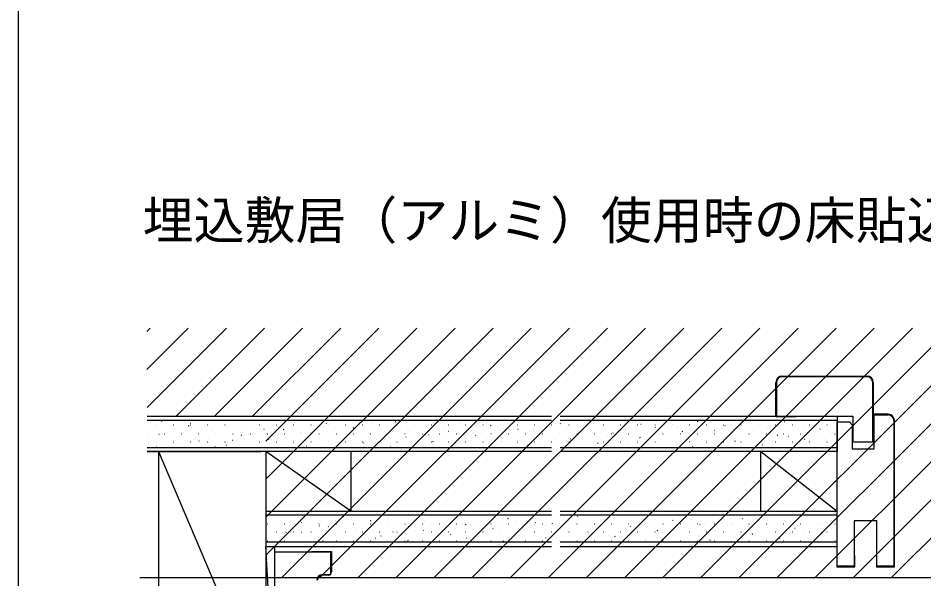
# Model space of a CAD drawing. Units: millimetres, scale not verified. Extents: x -525 to 525, y -783 to 779.
# Drawn here: x -524.9 to -364.8, y -486 to -386.8 of the extents above; entities that cross this region are included whole.
import ezdxf
from ezdxf.enums import TextEntityAlignment as Align

# ---------------------------------------------------------------- set-up
doc = ezdxf.new("R2010")
doc.units = ezdxf.units.MM
doc.header["$LTSCALE"] = 4
for name, color, linetype in [('0-2_USER1', 3, 'Continuous'), ('0-4_YKK_11E', 7, 'Continuous'), ('0-5_YKK_12', 2, 'Continuous'), ('0-6_YKK_13', 4, 'Continuous'), ('0-9_YKK_ZWAK', 7, 'Continuous'), ('0-A_YSS_K', 3, 'Continuous')]:
    doc.layers.add(name, color=color, linetype=linetype)
doc.styles.add('ＭＳ ゴシック', font='')
doc.styles.get('ＭＳ ゴシック').set_extended_font_data('MS Gothic')

msp = doc.modelspace()

# ---------------------------------------------------------------- linework, layer by layer
at = {"layer": '0-4_YKK_11E'}
for p, q in [((-390.963, -457.324), (-390.963, -451.224)), ((-389.863, -450.124), (-374.863, -450.124)), ((-374.863, -450.224), (-389.863, -450.224)), ((-376.363, -461.824), (-376.363, -461.724)), ((-470.113, -485.324), (-471.113, -485.324))]:
    msp.add_line(p, q, dxfattribs=at)
for points in [[(-390.863, -451.224), (-390.863, -457.224), (-377.363, -457.224), (-377.363, -461.724), (-373.863, -461.724), (-373.863, -451.224)], [(-373.763, -451.224), (-373.763, -461.824), (-376.363, -461.824)], [(-387.363, -457.224), (-387.363, -457.324), (-390.963, -457.324)], [(-370.113, -457.974), (-370.113, -483.724), (-373.113, -483.724), (-373.113, -475.724), (-377.113, -475.724), (-377.113, -483.724), (-380.113, -483.724), (-380.113, -458.224), (-377.963, -458.224), (-377.463, -458.724), (-377.463, -462.974), (-373.613, -462.974), (-373.613, -456.974), (-371.113, -456.974)], [(-371.113, -456.874), (-373.713, -456.874), (-373.713, -460.374), (-373.613, -460.374)], [(-373.113, -481.824), (-373.213, -481.824), (-373.213, -483.824), (-370.013, -483.824), (-370.013, -457.974)], [(-380.113, -478.824), (-380.213, -478.824), (-380.213, -483.824), (-377.013, -483.824), (-377.013, -481.824), (-377.113, -481.824)], [(-479.613, -481.224), (-479.613, -513.224), (-477.463, -513.224), (-476.963, -512.724), (-476.963, -508.474), (-473.113, -508.474), (-473.113, -510.974), (-473.113, -514.474), (-470.613, -514.474)], [(-471.113, -485.224), (-469.613, -485.224), (-469.613, -481.224), (-473.113, -481.224), (-479.613, -481.224)], [(-473.013, -481.224), (-473.013, -481.124), (-469.513, -481.124), (-469.513, -484.724)]]:
    msp.add_lwpolyline(points, dxfattribs=at)
for centre, radius, start, end in [((-389.863, -451.224), 1.1, 90, 180), ((-389.863, -451.224), 1, 90, 180), ((-374.863, -451.224), 1.1, 360, 90), ((-374.863, -451.224), 1, 0, 90), ((-371.113, -457.974), 1.1, 0, 90), ((-371.113, -457.974), 1, 0, 90), ((-470.113, -484.724), 0.6, 270, 0), ((-471.113, -486.224), 1, 90, 180), ((-471.113, -486.224), 0.9, 90, 180)]:
    msp.add_arc(centre, radius, start, end, dxfattribs=at)
at = {"layer": '0-5_YKK_12'}
msp.add_line((-503.363, -485.724), (-251.863, -485.724), dxfattribs=at)
at = {"layer": '0-6_YKK_13'}
for p, q in [((-502.155, -442.229), (-501.552, -441.625)), ((-502.136, -448.945), (-494.816, -441.625)), ((-502.117, -455.661), (-488.081, -441.625)), ((-496.945, -457.224), (-481.346, -441.625)), ((-490.21, -457.224), (-474.611, -441.625)), ((-483.475, -457.224), (-467.876, -441.625)), ((-481.113, -461.598), (-461.14, -441.625)), ((-481.113, -468.333), (-454.405, -441.625)), ((-481.113, -475.068), (-447.67, -441.625)), ((-481.113, -481.803), (-440.935, -441.625)), ((-478.3, -485.725), (-434.2, -441.625)), ((-471.564, -485.725), (-427.464, -441.625)), ((-464.829, -485.725), (-420.729, -441.625)), ((-458.094, -485.725), (-413.994, -441.625)), ((-451.359, -485.725), (-407.259, -441.625)), ((-444.624, -485.725), (-400.524, -441.625)), ((-437.888, -485.725), (-393.788, -441.625)), ((-431.153, -485.725), (-387.053, -441.625)), ((-424.418, -485.725), (-380.318, -441.625)), ((-417.683, -485.725), (-373.583, -441.625)), ((-410.948, -485.725), (-366.848, -441.625)), ((-404.212, -485.725), (-360.112, -441.625)), ((-397.477, -485.725), (-353.377, -441.625)), ((-390.742, -485.725), (-346.642, -441.625)), ((-384.007, -485.725), (-339.907, -441.625)), ((-377.272, -485.725), (-333.172, -441.625)), ((-370.537, -485.725), (-326.437, -441.625)), ((-479.657, -485.725), (-275.657, -485.725))]:
    msp.add_line(p, q, dxfattribs=at)
at = {"layer": '0-9_YKK_ZWAK'}
msp.add_line((-524.9, 746.6), (-524.9, -783.4), dxfattribs=at)
at = {"layer": '0-A_YSS_K'}
for p, q in [((-502.113, -457.224), (-430.613, -457.224)), ((-430.613, -457.974), (-502.113, -457.974)), ((-500.526, -458.72), (-500.476, -458.72)), ((-499.563, -458.16), (-499.48, -458.105)), ((-497.486, -458.72), (-497.436, -458.72)), ((-497.212, -459.392), (-497.203, -459.388)), ((-494.76, -458.899), (-494.677, -458.844)), ((-494.469, -458.42), (-494.46, -458.417)), ((-494.446, -458.72), (-494.396, -458.72)), ((-491.406, -458.72), (-491.356, -458.72)), ((-488.366, -458.72), (-488.316, -458.72)), ((-487.96, -458.956), (-487.951, -458.953)), ((-485.326, -458.72), (-485.276, -458.72)), ((-482.286, -458.72), (-482.236, -458.72)), ((-479.246, -458.72), (-479.196, -458.72)), ((-478.331, -458.387), (-478.321, -458.384)), ((-476.206, -458.72), (-476.156, -458.72)), ((-473.166, -458.72), (-473.116, -458.72)), ((-471.821, -458.923), (-471.812, -458.92)), ((-470.48, -458.5), (-470.396, -458.444)), ((-470.126, -458.72), (-470.076, -458.72)), ((-467.086, -458.72), (-467.036, -458.72)), ((-465.677, -459.238), (-465.594, -459.183)), ((-464.046, -458.72), (-463.996, -458.72)), ((-462.522, -458.471), (-462.513, -458.468)), ((-461.006, -458.72), (-460.956, -458.72)), ((-458.185, -458.197), (-458.102, -458.142)), ((-457.966, -458.72), (-457.916, -458.72)), ((-456.013, -459.007), (-456.003, -459.003)), ((-454.926, -458.72), (-454.876, -458.72)), ((-453.27, -458.035), (-453.26, -458.032)), ((-451.886, -458.72), (-451.836, -458.72)), ((-448.846, -458.72), (-448.796, -458.72)), ((-446.76, -458.571), (-446.751, -458.568)), ((-445.806, -458.72), (-445.756, -458.72)), ((-442.766, -458.72), (-442.716, -458.72)), ((-441.396, -458.839), (-441.313, -458.783)), ((-440.251, -459.107), (-440.242, -459.104)), ((-439.726, -458.72), (-439.676, -458.72)), ((-437.131, -458.002), (-437.122, -457.999)), ((-436.686, -458.72), (-436.636, -458.72)), ((-433.646, -458.72), (-433.596, -458.72)), ((-430.622, -458.538), (-430.612, -458.535)), ((-430.606, -458.72), (-430.556, -458.72)), ((-380.113, -457.974), (-429.113, -457.974)), ((-429.102, -458.537), (-429.018, -458.481)), ((-427.566, -458.72), (-427.516, -458.72)), ((-424.526, -458.72), (-424.476, -458.72)), ((-424.113, -459.074), (-424.103, -459.071)), ((-421.486, -458.72), (-421.436, -458.72)), ((-421.322, -458.086), (-421.313, -458.083)), ((-418.446, -458.72), (-418.396, -458.72)), ((-415.406, -458.72), (-415.356, -458.72)), ((-414.813, -458.622), (-414.804, -458.619)), ((-412.366, -458.72), (-412.316, -458.72)), ((-412.313, -459.178), (-412.229, -459.123)), ((-409.326, -458.72), (-409.276, -458.72)), ((-408.304, -459.158), (-408.294, -459.155)), ((-406.286, -458.72), (-406.236, -458.72)), ((-405.561, -458.187), (-405.551, -458.183)), ((-404.821, -458.137), (-404.738, -458.082)), ((-403.246, -458.72), (-403.196, -458.72)), ((-400.206, -458.72), (-400.156, -458.72)), ((-400.018, -458.876), (-399.935, -458.821)), ((-399.051, -458.722), (-399.042, -458.719)), ((-397.166, -458.72), (-397.116, -458.72)), ((-394.126, -458.72), (-394.076, -458.72)), ((-392.542, -459.258), (-392.533, -459.255)), ((-391.086, -458.72), (-391.036, -458.72)), ((-389.422, -458.153), (-389.413, -458.15)), ((-388.046, -458.72), (-387.996, -458.72)), ((-385.006, -458.72), (-384.956, -458.72)), ((-382.913, -458.689), (-382.903, -458.686)), ((-381.966, -458.72), (-381.916, -458.72)), ((-502.113, -460.335), (-502.091, -460.335)), ((-500.003, -460.38), (-499.993, -460.376)), ((-499.101, -460.335), (-499.051, -460.335)), ((-496.061, -460.335), (-496.011, -460.335)), ((-493.493, -460.916), (-493.484, -460.912)), ((-493.021, -460.335), (-492.971, -460.335)), ((-490.703, -459.928), (-490.694, -459.924)), ((-489.981, -460.335), (-489.931, -460.335)), ((-486.941, -460.335), (-486.891, -460.335)), ((-485.463, -460.582), (-485.38, -460.526)), ((-484.194, -460.463), (-484.185, -460.46)), ((-483.901, -460.335), (-483.851, -460.335)), ((-481.451, -459.492), (-481.441, -459.489)), ((-480.861, -460.335), (-480.811, -460.335)), ((-477.972, -459.541), (-477.888, -459.485)), ((-477.821, -460.335), (-477.771, -460.335)), ((-477.685, -460.999), (-477.675, -460.996)), ((-474.942, -460.028), (-474.932, -460.025)), ((-474.781, -460.335), (-474.731, -460.335)), ((-473.169, -460.279), (-473.085, -460.224)), ((-471.741, -460.335), (-471.691, -460.335)), ((-468.701, -460.335), (-468.651, -460.335)), ((-468.432, -460.564), (-468.423, -460.561)), ((-465.661, -460.335), (-465.611, -460.335)), ((-465.312, -459.459), (-465.303, -459.456)), ((-462.621, -460.335), (-462.571, -460.335)), ((-459.581, -460.335), (-459.531, -460.335)), ((-458.803, -459.995), (-458.794, -459.992)), ((-456.541, -460.335), (-456.491, -460.335)), ((-456.38, -460.921), (-456.297, -460.865)), ((-453.501, -460.335), (-453.451, -460.335)), ((-452.294, -460.531), (-452.284, -460.527)), ((-450.461, -460.335), (-450.411, -460.335)), ((-449.504, -459.543), (-449.494, -459.539)), ((-448.888, -459.88), (-448.805, -459.824)), ((-447.421, -460.335), (-447.371, -460.335)), ((-444.381, -460.335), (-444.331, -460.335)), ((-444.086, -460.619), (-444.002, -460.563)), ((-442.994, -460.079), (-442.985, -460.075)), ((-441.341, -460.335), (-441.291, -460.335)), ((-438.301, -460.335), (-438.251, -460.335)), ((-436.594, -459.578), (-436.51, -459.522)), ((-436.485, -460.615), (-436.476, -460.611)), ((-435.261, -460.335), (-435.211, -460.335)), ((-433.742, -459.643), (-433.732, -459.64)), ((-432.221, -460.335), (-432.171, -460.335)), ((-429.181, -460.335), (-429.131, -460.335)), ((-427.233, -460.179), (-427.223, -460.176)), ((-426.141, -460.335), (-426.091, -460.335)), ((-423.101, -460.335), (-423.051, -460.335)), ((-420.723, -460.715), (-420.714, -460.712)), ((-420.061, -460.335), (-420.011, -460.335)), ((-419.805, -460.219), (-419.721, -460.164)), ((-417.603, -459.61), (-417.594, -459.607)), ((-417.021, -460.335), (-416.971, -460.335)), ((-415.002, -460.958), (-414.919, -460.903)), ((-413.981, -460.335), (-413.931, -460.335)), ((-411.094, -460.146), (-411.085, -460.143)), ((-410.941, -460.335), (-410.891, -460.335)), ((-407.901, -460.335), (-407.851, -460.335)), ((-407.51, -459.917), (-407.427, -459.862)), ((-404.861, -460.335), (-404.811, -460.335)), ((-404.585, -460.682), (-404.575, -460.679)), ((-401.821, -460.335), (-401.771, -460.335)), ((-401.795, -459.694), (-401.785, -459.69)), ((-398.781, -460.335), (-398.731, -460.335)), ((-395.741, -460.335), (-395.691, -460.335)), ((-395.285, -460.23), (-395.276, -460.226)), ((-392.701, -460.335), (-392.651, -460.335)), ((-390.721, -460.558), (-390.638, -460.503)), ((-389.661, -460.335), (-389.611, -460.335)), ((-388.776, -460.766), (-388.767, -460.762)), ((-386.621, -460.335), (-386.571, -460.335)), ((-386.033, -459.794), (-386.024, -459.791)), ((-383.581, -460.335), (-383.531, -460.335)), ((-383.23, -459.517), (-383.146, -459.462)), ((-380.541, -460.335), (-380.491, -460.335)), ((-380.113, -474.474), (-380.113, -459.474)), ((-500.526, -461.71), (-500.476, -461.71)), ((-500.447, -462.664), (-500.364, -462.608)), ((-497.486, -461.71), (-497.436, -461.71)), ((-496.614, -462.021), (-496.604, -462.017)), ((-494.446, -461.71), (-494.396, -461.71)), ((-492.955, -461.623), (-492.872, -461.567)), ((-491.406, -461.71), (-491.356, -461.71)), ((-490.104, -462.556), (-490.095, -462.553)), ((-488.366, -461.71), (-488.316, -461.71)), ((-488.153, -462.362), (-488.069, -462.306)), ((-486.984, -461.452), (-486.975, -461.448)), ((-485.326, -461.71), (-485.276, -461.71)), ((-482.286, -461.71), (-482.236, -461.71)), ((-480.661, -461.321), (-480.577, -461.265)), ((-480.475, -461.987), (-480.465, -461.984)), ((-479.246, -461.71), (-479.196, -461.71)), ((-476.206, -461.71), (-476.156, -461.71)), ((-473.966, -462.523), (-473.956, -462.52)), ((-473.166, -461.71), (-473.116, -461.71)), ((-471.175, -461.535), (-471.166, -461.532)), ((-470.126, -461.71), (-470.076, -461.71)), ((-467.086, -461.71), (-467.036, -461.71)), ((-464.666, -462.071), (-464.657, -462.068)), ((-464.046, -461.71), (-463.996, -461.71)), ((-463.872, -461.962), (-463.789, -461.906)), ((-461.923, -461.1), (-461.914, -461.096)), ((-461.006, -461.71), (-460.956, -461.71)), ((-458.157, -462.607), (-458.148, -462.604)), ((-457.966, -461.71), (-457.916, -461.71)), ((-455.414, -461.636), (-455.404, -461.632)), ((-454.926, -461.71), (-454.876, -461.71)), ((-451.886, -461.71), (-451.836, -461.71)), ((-451.577, -461.66), (-451.494, -461.604)), ((-448.905, -462.172), (-448.895, -462.168)), ((-448.846, -461.71), (-448.796, -461.71)), ((-445.806, -461.71), (-445.756, -461.71)), ((-445.784, -461.067), (-445.775, -461.063)), ((-442.766, -461.71), (-442.716, -461.71)), ((-439.726, -461.71), (-439.676, -461.71)), ((-439.275, -461.603), (-439.266, -461.599)), ((-436.686, -461.71), (-436.636, -461.71)), ((-434.789, -462.301), (-434.705, -462.246)), ((-433.646, -461.71), (-433.596, -461.71)), ((-432.766, -462.139), (-432.757, -462.135)), ((-430.606, -461.71), (-430.556, -461.71)), ((-429.976, -461.15), (-429.966, -461.147)), ((-427.566, -461.71), (-427.516, -461.71)), ((-427.297, -461.26), (-427.213, -461.205)), ((-424.526, -461.71), (-424.476, -461.71)), ((-423.467, -461.686), (-423.457, -461.683)), ((-422.494, -461.999), (-422.411, -461.944)), ((-421.486, -461.71), (-421.436, -461.71)), ((-418.446, -461.71), (-418.396, -461.71)), ((-416.957, -462.222), (-416.948, -462.219)), ((-415.406, -461.71), (-415.356, -461.71)), ((-414.214, -461.251), (-414.205, -461.248)), ((-412.366, -461.71), (-412.316, -461.71)), ((-409.326, -461.71), (-409.276, -461.71)), ((-407.705, -461.787), (-407.695, -461.783)), ((-406.286, -461.71), (-406.236, -461.71)), ((-405.705, -462.64), (-405.622, -462.585)), ((-403.246, -461.71), (-403.196, -461.71)), ((-401.196, -462.323), (-401.186, -462.319)), ((-400.206, -461.71), (-400.156, -461.71)), ((-398.213, -461.599), (-398.13, -461.544)), ((-398.076, -461.218), (-398.066, -461.214)), ((-397.166, -461.71), (-397.116, -461.71)), ((-394.126, -461.71), (-394.076, -461.71)), ((-393.411, -462.338), (-393.327, -462.283)), ((-391.566, -461.754), (-391.557, -461.75)), ((-391.086, -461.71), (-391.036, -461.71)), ((-388.046, -461.71), (-387.996, -461.71)), ((-385.919, -461.297), (-385.835, -461.242)), ((-385.057, -462.29), (-385.048, -462.286)), ((-385.006, -461.71), (-384.956, -461.71)), ((-382.267, -461.302), (-382.257, -461.298)), ((-381.966, -461.71), (-381.916, -461.71)), ((-502.113, -462.724), (-430.613, -462.724)), ((-430.613, -463.474), (-502.113, -463.474)), ((-502.113, -463.474), (-482.013, -463.474)), ((-500.113, -463.474), (-500.113, -507.974)), ((-500.113, -463.474), (-481.113, -507.974)), ((-466.113, -473.974), (-481.113, -463.474)), ((-481.113, -463.474), (-481.113, -507.974)), ((-466.113, -463.474), (-466.113, -473.974)), ((-459.069, -462.701), (-458.986, -462.645)), ((-442.395, -462.708), (-442.386, -462.704)), ((-429.113, -462.724), (-380.113, -462.724)), ((-380.113, -463.474), (-429.113, -463.474)), ((-426.257, -462.674), (-426.247, -462.671)), ((-481.113, -473.974), (-430.613, -473.974)), ((-430.613, -474.724), (-481.113, -474.724)), ((-475.387, -475.072), (-475.378, -475.069)), ((-467.41, -474.974), (-467.326, -474.919)), ((-459.626, -475.173), (-459.616, -475.17)), ((-443.487, -475.14), (-443.478, -475.136)), ((-438.326, -475.314), (-438.243, -475.258)), ((-429.113, -473.974), (-380.113, -473.974)), ((-380.113, -474.724), (-429.113, -474.724)), ((-427.678, -475.224), (-427.669, -475.22)), ((-426.032, -475.012), (-425.948, -474.956)), ((-418.426, -474.788), (-418.416, -474.785)), ((-411.917, -475.324), (-411.907, -475.321)), ((-402.287, -474.755), (-402.278, -474.752)), ((-396.948, -475.351), (-396.865, -475.296)), ((-395.778, -475.291), (-395.769, -475.288)), ((-386.479, -474.839), (-386.469, -474.835)), ((-380.113, -480.724), (-380.113, -474.474)), ((-480.861, -476.265), (-480.811, -476.265)), ((-478.177, -476.061), (-478.168, -476.057)), ((-477.821, -476.265), (-477.771, -476.265)), ((-474.902, -476.015), (-474.818, -475.96)), ((-474.781, -476.265), (-474.731, -476.265)), ((-471.741, -476.265), (-471.691, -476.265)), ((-471.668, -476.596), (-471.659, -476.593)), ((-470.099, -476.754), (-470.016, -476.699)), ((-468.878, -475.608), (-468.869, -475.605)), ((-468.701, -476.265), (-468.651, -476.265)), ((-465.661, -476.265), (-465.611, -476.265)), ((-462.621, -476.265), (-462.571, -476.265)), ((-462.607, -475.713), (-462.524, -475.658)), ((-462.369, -476.144), (-462.359, -476.141)), ((-459.581, -476.265), (-459.531, -476.265)), ((-456.541, -476.265), (-456.491, -476.265)), ((-455.859, -476.68), (-455.85, -476.677)), ((-453.501, -476.265), (-453.451, -476.265)), ((-453.116, -475.709), (-453.107, -475.705)), ((-450.461, -476.265), (-450.411, -476.265)), ((-447.421, -476.265), (-447.371, -476.265)), ((-446.607, -476.245), (-446.598, -476.241)), ((-445.818, -476.355), (-445.735, -476.299)), ((-444.381, -476.265), (-444.331, -476.265)), ((-441.341, -476.265), (-441.291, -476.265)), ((-441.016, -477.094), (-440.932, -477.038)), ((-440.098, -476.781), (-440.088, -476.777)), ((-438.301, -476.265), (-438.251, -476.265)), ((-436.978, -475.676), (-436.968, -475.672)), ((-435.261, -476.265), (-435.211, -476.265)), ((-433.524, -476.053), (-433.44, -475.997)), ((-432.221, -476.265), (-432.171, -476.265)), ((-430.468, -476.212), (-430.459, -476.208)), ((-429.181, -476.265), (-429.131, -476.265)), ((-426.141, -476.265), (-426.091, -476.265)), ((-423.959, -476.748), (-423.95, -476.744)), ((-423.101, -476.265), (-423.051, -476.265)), ((-421.169, -475.759), (-421.16, -475.756)), ((-420.061, -476.265), (-420.011, -476.265)), ((-417.021, -476.265), (-416.971, -476.265)), ((-416.735, -476.694), (-416.652, -476.639)), ((-414.66, -476.295), (-414.65, -476.292)), ((-413.981, -476.265), (-413.931, -476.265)), ((-410.941, -476.265), (-410.891, -476.265)), ((-409.243, -475.653), (-409.16, -475.598)), ((-408.15, -476.831), (-408.141, -476.828)), ((-407.901, -476.265), (-407.851, -476.265)), ((-405.407, -475.86), (-405.398, -475.857)), ((-404.861, -476.265), (-404.811, -476.265)), ((-404.44, -476.392), (-404.357, -476.337)), ((-401.821, -476.265), (-401.771, -476.265)), ((-398.898, -476.396), (-398.889, -476.392)), ((-398.781, -476.265), (-398.731, -476.265)), ((-395.741, -476.265), (-395.691, -476.265)), ((-392.701, -476.265), (-392.651, -476.265)), ((-392.389, -476.932), (-392.379, -476.928)), ((-389.661, -476.265), (-389.611, -476.265)), ((-389.269, -475.827), (-389.259, -475.823)), ((-387.652, -477.033), (-387.568, -476.978)), ((-386.621, -476.265), (-386.571, -476.265)), ((-383.581, -476.265), (-383.531, -476.265)), ((-382.76, -476.363), (-382.75, -476.359)), ((-380.541, -476.265), (-380.491, -476.265)), ((-380.16, -475.992), (-380.113, -475.961)), ((-479.246, -477.64), (-479.196, -477.64)), ((-477.591, -477.795), (-477.508, -477.74)), ((-476.206, -477.64), (-476.156, -477.64)), ((-474.788, -477.701), (-474.779, -477.698)), ((-473.166, -477.64), (-473.116, -477.64)), ((-470.126, -477.64), (-470.076, -477.64)), ((-468.279, -478.237), (-468.27, -478.234)), ((-467.086, -477.64), (-467.036, -477.64)), ((-465.159, -477.132), (-465.149, -477.129)), ((-464.046, -477.64), (-463.996, -477.64)), ((-461.006, -477.64), (-460.956, -477.64)), ((-460.802, -478.437), (-460.719, -478.381)), ((-458.65, -477.668), (-458.64, -477.665)), ((-457.966, -477.64), (-457.916, -477.64)), ((-454.926, -477.64), (-454.876, -477.64)), ((-453.31, -477.396), (-453.227, -477.34)), ((-452.14, -478.204), (-452.131, -478.201)), ((-451.886, -477.64), (-451.836, -477.64)), ((-449.35, -477.216), (-449.341, -477.213)), ((-448.846, -477.64), (-448.796, -477.64)), ((-448.508, -478.135), (-448.424, -478.079)), ((-445.806, -477.64), (-445.756, -477.64)), ((-442.841, -477.752), (-442.832, -477.749)), ((-442.766, -477.64), (-442.716, -477.64)), ((-439.726, -477.64), (-439.676, -477.64)), ((-436.686, -477.64), (-436.636, -477.64)), ((-436.332, -478.288), (-436.322, -478.285)), ((-433.646, -477.64), (-433.596, -477.64)), ((-433.589, -477.317), (-433.579, -477.313)), ((-430.606, -477.64), (-430.556, -477.64)), ((-427.566, -477.64), (-427.516, -477.64)), ((-427.079, -477.852), (-427.07, -477.849)), ((-424.526, -477.64), (-424.476, -477.64)), ((-424.227, -477.735), (-424.144, -477.68)), ((-421.486, -477.64), (-421.436, -477.64)), ((-420.57, -478.388), (-420.561, -478.385)), ((-419.424, -478.474), (-419.341, -478.419)), ((-418.446, -477.64), (-418.396, -477.64)), ((-417.45, -477.283), (-417.441, -477.28)), ((-415.406, -477.64), (-415.356, -477.64)), ((-412.366, -477.64), (-412.316, -477.64)), ((-411.932, -477.433), (-411.849, -477.378)), ((-410.941, -477.819), (-410.931, -477.816)), ((-409.326, -477.64), (-409.276, -477.64)), ((-406.286, -477.64), (-406.236, -477.64)), ((-404.431, -478.355), (-404.422, -478.352)), ((-403.246, -477.64), (-403.196, -477.64)), ((-401.641, -477.367), (-401.632, -477.364)), ((-400.206, -477.64), (-400.156, -477.64)), ((-397.166, -477.64), (-397.116, -477.64)), ((-395.144, -478.074), (-395.06, -478.019)), ((-395.132, -477.903), (-395.123, -477.9)), ((-394.126, -477.64), (-394.076, -477.64)), ((-391.086, -477.64), (-391.036, -477.64)), ((-388.623, -478.439), (-388.613, -478.436)), ((-388.046, -477.64), (-387.996, -477.64)), ((-385.88, -477.468), (-385.87, -477.464)), ((-385.006, -477.64), (-384.956, -477.64)), ((-382.849, -477.772), (-382.766, -477.717)), ((-381.966, -477.64), (-381.916, -477.64)), ((-430.613, -479.474), (-481.113, -479.474)), ((-481.113, -480.224), (-430.613, -480.224)), ((-479.613, -507.974), (-481.113, -480.224)), ((-480.861, -479.255), (-480.811, -479.255)), ((-479.613, -480.224), (-479.613, -511.974)), ((-477.821, -479.255), (-477.771, -479.255)), ((-477.531, -478.673), (-477.522, -478.669)), ((-474.781, -479.255), (-474.731, -479.255)), ((-471.741, -479.255), (-471.691, -479.255)), ((-471.022, -479.209), (-471.013, -479.205)), ((-468.701, -479.255), (-468.651, -479.255)), ((-468.289, -479.474), (-468.211, -479.422)), ((-465.661, -479.255), (-465.611, -479.255)), ((-462.621, -479.255), (-462.571, -479.255)), ((-461.77, -478.773), (-461.76, -478.77)), ((-459.581, -479.255), (-459.531, -479.255)), ((-456.541, -479.255), (-456.491, -479.255)), ((-456, -479.176), (-455.916, -479.12)), ((-455.261, -479.309), (-455.251, -479.306)), ((-453.501, -479.255), (-453.451, -479.255)), ((-450.461, -479.255), (-450.411, -479.255)), ((-447.421, -479.255), (-447.371, -479.255)), ((-445.631, -478.74), (-445.622, -478.737)), ((-444.381, -479.255), (-444.331, -479.255)), ((-441.341, -479.255), (-441.291, -479.255)), ((-439.122, -479.276), (-439.112, -479.273)), ((-438.301, -479.255), (-438.251, -479.255)), ((-435.261, -479.255), (-435.211, -479.255)), ((-432.221, -479.255), (-432.171, -479.255)), ((-431.719, -478.776), (-431.636, -478.721)), ((-429.822, -478.824), (-429.813, -478.82)), ((-429.181, -479.255), (-429.131, -479.255)), ((-380.113, -479.474), (-429.113, -479.474)), ((-429.113, -480.224), (-380.113, -480.224)), ((-426.855, -479.474), (-426.833, -479.46)), ((-426.141, -479.255), (-426.091, -479.255)), ((-423.313, -479.36), (-423.304, -479.356)), ((-423.101, -479.255), (-423.051, -479.255)), ((-420.061, -479.255), (-420.011, -479.255)), ((-417.021, -479.255), (-416.971, -479.255)), ((-414.061, -478.924), (-414.051, -478.921)), ((-413.981, -479.255), (-413.931, -479.255)), ((-410.941, -479.255), (-410.891, -479.255)), ((-407.901, -479.255), (-407.851, -479.255)), ((-407.552, -479.46), (-407.542, -479.457)), ((-404.861, -479.255), (-404.811, -479.255)), ((-402.636, -479.115), (-402.552, -479.06)), ((-401.821, -479.255), (-401.771, -479.255)), ((-398.781, -479.255), (-398.731, -479.255)), ((-397.922, -478.891), (-397.913, -478.888)), ((-395.741, -479.255), (-395.691, -479.255)), ((-392.701, -479.255), (-392.651, -479.255)), ((-391.413, -479.427), (-391.404, -479.424)), ((-390.341, -478.813), (-390.258, -478.758)), ((-389.661, -479.255), (-389.611, -479.255)), ((-386.621, -479.255), (-386.571, -479.255)), ((-383.581, -479.255), (-383.531, -479.255)), ((-382.113, -478.975), (-382.104, -478.972)), ((-380.541, -479.255), (-380.491, -479.255))]:
    msp.add_line(p, q, dxfattribs=at)
for points in [[(-429.113, -457.224), (-380.113, -457.224), (-380.113, -463.474)], [(-393.613, -473.974), (-393.613, -463.474), (-380.113, -473.974)]]:
    msp.add_lwpolyline(points, dxfattribs=at)

# ---------------------------------------------------------------- texts
at = {"layer": '0-2_USER1', "style": 'ＭＳ ゴシック'}
msp.add_text('埋込敷居（アルミ）使用時の床貼込み寸法', height=6.598, dxfattribs=at).set_placement((-502.88, -427.835), align=Align.BOTTOM_LEFT)

doc.saveas('drawing.dxf')
